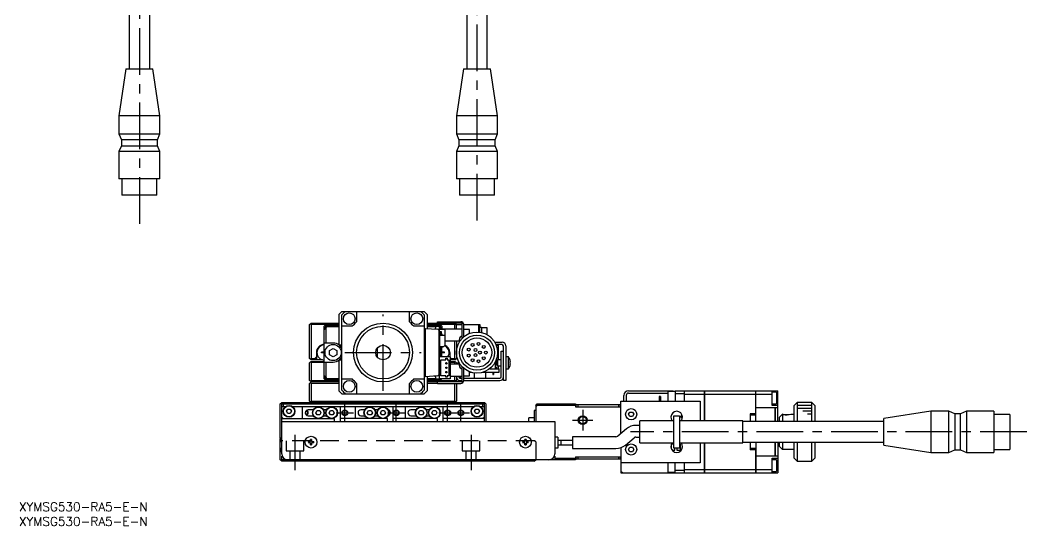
# Model space of a CAD drawing. Extents: x -2 to 724, y -8 to 437.
# Drawn here: x 0.4 to 343.2, y -8 to 164.2 of the extents above; entities that cross this region are included whole.
import ezdxf

# ---------------------------------------------------------------- set-up
doc = ezdxf.new("R2010")
doc.units = 0
doc.header["$LTSCALE"] = 0.5
doc.linetypes.add('CENTER', pattern=[50.8, 31.75, -6.35, 6.35, -6.35])
doc.linetypes.add('DASHED', pattern=[19.05, 12.7, -6.35])
for name, color, linetype in [('MSM_CENTER', 1, 'CENTER'), ('MSM_CONTINUOUS', 7, 'CONTINUOUS'), ('MSM_DASHED', 4, 'DASHED'), ('MSM_NARROW', 5, 'CONTINUOUS'), ('MSM_PART_NUMBER', 7, 'CONTINUOUS')]:
    doc.layers.add(name, color=color, linetype=linetype)
doc.styles.get("Standard").update_dxf_attribs({"font": 'txt.shx', "height": 1, "bigfont": 'bigfont.shx'})

# ---------------------------------------------------------------- blocks, each defined once
blk = doc.blocks.new('*U2')
at = {"layer": 'MSM_PART_NUMBER'}
blk.add_text('XYMSG530-RA5-E-N', height=3, dxfattribs=at).set_placement((0, -3))
blk = doc.blocks.new('*U3')
at = {"layer": 'MSM_PART_NUMBER'}
blk.add_text('XYMSG530-RA5-E-N', height=3, dxfattribs=at).set_placement((0, -8))

msp = doc.modelspace()

# ---------------------------------------------------------------- linework, layer by layer
at = {"layer": 'MSM_CENTER'}
for p, q in [((155.96, 238.88), (155.96, 93.88)), ((41, 186.88), (41, 93.88)), ((123.96, 38), (123.96, 64)), ((110.96, 51), (136.96, 51)), ((110.96, 27.5), (110.96, 33.5)), ((128.46, 27.5), (128.46, 33.5)), ((145.96, 27.5), (145.96, 33.5)), ((150.46, 27.5), (150.46, 33.5)), ((191.96, 31.5), (191.96, 24.5)), ((107.96, 30.5), (113.96, 30.5)), ((125.46, 30.5), (131.46, 30.5)), ((142.96, 30.5), (153.46, 30.5)), ((188.46, 28), (195.46, 28)), ((259.96, 30), (259.96, 30)), ((343.21, 24), (208.21, 24)), ((93.96, 22.94), (93.96, 10.91)), ((153.96, 22.94), (153.96, 10.91))]:
    msp.add_line(p, q, dxfattribs=at)
at = {"layer": 'MSM_CONTINUOUS'}
for p, q in [((152.46, 195.63), (152.46, 147.63)), ((159.46, 147.63), (159.46, 195.63)), ((37.5, 171.13), (37.5, 147.63)), ((44.5, 147.63), (44.5, 171.13)), ((36.43, 147.63), (34, 131.63)), ((36.43, 147.63), (45.57, 147.63)), ((48, 131.63), (45.57, 147.63)), ((151.39, 147.63), (148.96, 131.63)), ((151.39, 147.63), (160.53, 147.63)), ((162.96, 131.63), (160.53, 147.63)), ((48, 131.63), (34, 131.63)), ((34, 131.63), (34, 125.43)), ((48, 125.43), (48, 131.63)), ((162.96, 131.63), (148.96, 131.63)), ((148.96, 131.63), (148.96, 125.43)), ((162.96, 125.43), (162.96, 131.63)), ((34, 125.43), (48, 125.43)), ((34, 125.43), (34.85, 123.43)), ((47.15, 123.43), (34.85, 123.43)), ((34.85, 123.43), (34.85, 121.43)), ((47.15, 123.43), (48, 125.43)), ((47.15, 121.43), (47.15, 123.43)), ((148.96, 125.43), (162.96, 125.43)), ((148.96, 125.43), (149.81, 123.43)), ((162.11, 123.43), (149.81, 123.43)), ((149.81, 123.43), (149.81, 121.43)), ((162.11, 123.43), (162.96, 125.43)), ((162.11, 121.43), (162.11, 123.43)), ((34.85, 121.43), (34, 119.43)), ((34.85, 121.43), (47.15, 121.43)), ((48, 119.43), (47.15, 121.43)), ((149.81, 121.43), (148.96, 119.43)), ((149.81, 121.43), (162.11, 121.43)), ((162.96, 119.43), (162.11, 121.43)), ((48, 119.43), (34, 119.43)), ((34, 119.43), (34, 110.13)), ((48, 110.13), (48, 119.43)), ((162.96, 119.43), (148.96, 119.43)), ((148.96, 119.43), (148.96, 110.13)), ((162.96, 110.13), (162.96, 119.43)), ((48, 110.13), (34, 110.13)), ((35.05, 110.13), (35.05, 104.63)), ((46.95, 104.63), (46.95, 110.13)), ((162.96, 110.13), (148.96, 110.13)), ((150.01, 110.13), (150.01, 104.63)), ((161.91, 104.63), (161.91, 110.13)), ((46.95, 104.63), (35.05, 104.63)), ((161.91, 104.63), (150.01, 104.63)), ((109.96, 65), (108.96, 64)), ((108.96, 64), (108.96, 53.6)), ((109.96, 65), (137.96, 65)), ((109.96, 38.15), (109.96, 63.85)), ((114.96, 65), (114.96, 61.5)), ((132.96, 61.5), (132.96, 65)), ((138.96, 64), (137.96, 65)), ((137.96, 63.85), (137.96, 38.15)), ((138.96, 64), (138.96, 59.18)), ((98.96, 60.5), (99.46, 61)), ((98.96, 49), (98.96, 60.5)), ((99.21, 60.75), (99.46, 60.5)), ((99.46, 61), (108.96, 61)), ((99.46, 60.5), (99.46, 49)), ((108.96, 60.5), (99.46, 60.5)), ((104.46, 60.5), (103.96, 60)), ((103.96, 42), (103.96, 60)), ((103.96, 59.4), (104.46, 59.9)), ((103.96, 59.5), (104.06, 59.5)), ((104.46, 59.29), (103.96, 58.79)), ((104.46, 59.9), (104.46, 60.3)), ((104.46, 60.3), (108.96, 60.3)), ((104.76, 59.9), (104.46, 59.29)), ((104.46, 59.9), (108.96, 59.9)), ((104.46, 59.29), (104.46, 54.25)), ((104.96, 60.3), (104.96, 59.9)), ((113.46, 60), (109.96, 60)), ((137.96, 60), (134.46, 60)), ((137.96, 59.25), (138.26, 59.23)), ((138.26, 59.23), (138.26, 42.77)), ((138.26, 59.23), (142.68, 58.92)), ((138.96, 61), (142.46, 61)), ((148.46, 60.5), (138.96, 60.5)), ((138.96, 60.3), (143.46, 60.3)), ((138.96, 59.9), (141.96, 59.9)), ((141.96, 59), (141.53, 59)), ((141.96, 58.97), (141.96, 60)), ((141.96, 60), (143.16, 60)), ((142.46, 61), (142.46, 61.5)), ((142.46, 61.5), (150.46, 61.5)), ((150.76, 61), (142.46, 61)), ((142.96, 60), (142.96, 60.3)), ((142.96, 58.62), (142.96, 43.38)), ((143.16, 42), (143.16, 60)), ((143.16, 59.9), (143.46, 59.9)), ((143.46, 59.29), (143.16, 59.89)), ((145.16, 58.9), (143.16, 58.9)), ((143.96, 60), (143.46, 60.5)), ((143.46, 60.3), (143.46, 59.9)), ((143.46, 59.9), (143.96, 59.4)), ((143.46, 58.9), (143.46, 59.29)), ((143.84, 58.9), (143.46, 59.29)), ((143.86, 59.5), (143.96, 59.5)), ((143.96, 60), (143.96, 58.9)), ((150.96, 59), (143.96, 59)), ((145.16, 55.1), (145.16, 58.9)), ((148.46, 61), (148.96, 60.5)), ((148.46, 60.5), (148.71, 60.75)), ((148.46, 59), (148.46, 60.5)), ((148.96, 59), (148.96, 60.5)), ((148.96, 60.5), (150.96, 60.5)), ((150.96, 55.9), (150.96, 60.8)), ((151.46, 56.36), (151.46, 60.5)), ((151.46, 60.5), (156.96, 60.5)), ((153.46, 58.9), (151.46, 58.9)), ((153.46, 57.54), (153.46, 58.9)), ((156.46, 60.5), (156.46, 57.98)), ((157.46, 59.5), (156.46, 59.5)), ((156.96, 60.5), (156.96, 59.5)), ((156.96, 57.93), (156.96, 59.5)), ((157.46, 59.5), (157.46, 57.84)), ((159.46, 59.4), (157.46, 59.4)), ((159.46, 57.06), (159.46, 59.4)), ((143.16, 58.18), (143.71, 58.18)), ((143.16, 57.95), (143.39, 57.95)), ((143.16, 57.7), (143.39, 57.7)), ((143.16, 57.64), (143.39, 57.64)), ((143.16, 57.22), (143.24, 57.22)), ((143.16, 55.22), (143.26, 55.22)), ((143.16, 55.1), (143.26, 55.1)), ((143.26, 53.1), (143.26, 56.8)), ((143.36, 56.9), (144.94, 56.9)), ((143.39, 57.44), (143.39, 57.95)), ((143.49, 57.34), (143.82, 57.34)), ((143.82, 57.11), (143.49, 57.11)), ((143.71, 58.18), (143.71, 57.34)), ((143.71, 57.11), (143.71, 56.9)), ((143.92, 56.9), (143.92, 57.01)), ((144.15, 56.9), (144.15, 57.01)), ((145.04, 56.8), (145.04, 53.42)), ((145.04, 55.1), (145.16, 55.1)), ((145.04, 55), (149.96, 55)), ((148.46, 49), (148.46, 55)), ((148.96, 55), (148.96, 49)), ((149.96, 54.61), (149.96, 55.5)), ((151.63, 56.5), (151.46, 56.5)), ((103.91, 52), (103.96, 52)), ((103.91, 51.21), (103.91, 52)), ((103.96, 51.46), (103.91, 51.47)), ((106.96, 54.25), (103.96, 54.25)), ((105.71, 51.72), (106.96, 52.44)), ((105.71, 50.28), (105.71, 51.72)), ((106.96, 52.44), (108.21, 51.72)), ((108.21, 51.72), (108.21, 50.28)), ((108.96, 53.6), (109.96, 53.6)), ((109.05, 53.49), (109.96, 53.49)), ((121.96, 52.5), (121.96, 49.5)), ((143.16, 54.25), (143.26, 54.25)), ((143.16, 53.69), (143.26, 53.69)), ((143.16, 52.5), (143.16, 52.5)), ((143.39, 52.27), (143.16, 52.27)), ((143.39, 52.2), (143.16, 52.2)), ((143.39, 51.95), (143.16, 51.95)), ((144.62, 53), (143.36, 53)), ((143.39, 52.5), (143.96, 52.5)), ((143.39, 51.95), (143.39, 52.46)), ((143.39, 52), (143.96, 52)), ((143.82, 52.79), (143.49, 52.79)), ((143.49, 52.56), (143.82, 52.56)), ((143.58, 53), (143.58, 52.79)), ((143.58, 52.56), (143.58, 52.5)), ((143.58, 52), (143.58, 51.25)), ((143.71, 53), (143.71, 52.79)), ((143.71, 52.56), (143.71, 52.5)), ((143.71, 52), (143.71, 51.25)), ((143.92, 52.89), (143.92, 53)), ((143.96, 52), (143.96, 52.59)), ((143.96, 49.58), (143.96, 52)), ((143.96, 52), (144, 52)), ((144, 51.47), (143.96, 51.46)), ((144, 51.21), (144, 52)), ((144.15, 52.89), (144.15, 53)), ((145.01, 53.35), (144.69, 53.03)), ((162.02, 54.5), (164.56, 54.5)), ((164.46, 53.7), (162.42, 53.7)), ((162.5, 53.5), (163.21, 53.5)), ((163.21, 53.5), (163.21, 48.5)), ((164.16, 42.7), (164.16, 51.5)), ((164.16, 51.5), (164.96, 51.5)), ((164.96, 41.5), (164.96, 53.2)), ((165.76, 53.3), (165.76, 41.5)), ((99.46, 48.5), (98.96, 49)), ((99.46, 49), (99.21, 48.75)), ((99.26, 47.8), (99.46, 48)), ((99.46, 49), (100.76, 49)), ((103.34, 48.5), (99.46, 48.5)), ((99.46, 48), (103.96, 48)), ((101.26, 49.5), (100.76, 49)), ((100.76, 49), (101.26, 48.65)), ((101.26, 51), (101.26, 48.5)), ((103.06, 50.86), (103.06, 51.15)), ((103.85, 51.15), (103.06, 51.15)), ((103.85, 50.86), (103.06, 50.86)), ((103.59, 51.15), (103.59, 50.86)), ((103.91, 50), (103.91, 50.8)), ((103.96, 50.54), (103.91, 50.53)), ((103.91, 50), (103.96, 50)), ((106.96, 49.56), (105.71, 50.28)), ((108.21, 50.28), (106.96, 49.56)), ((108.96, 48.4), (108.96, 38)), ((109.96, 48.4), (108.96, 48.4)), ((109.96, 48.51), (109.05, 48.51)), ((143.16, 51.25), (143.96, 51.25)), ((143.16, 50.75), (143.96, 50.75)), ((143.16, 50), (143.96, 50)), ((146.86, 49.58), (143.16, 49.58)), ((143.58, 50.75), (143.58, 50)), ((143.66, 48.58), (145.31, 48.58)), ((143.66, 43.08), (143.66, 48.58)), ((143.71, 50.75), (143.71, 50)), ((144, 50.53), (143.96, 50.54)), ((143.96, 50), (144, 50)), ((144, 50), (144, 50.8)), ((144.86, 51.15), (144.06, 51.15)), ((144.86, 50.86), (144.06, 50.86)), ((144.33, 50.86), (144.33, 51.15)), ((144.86, 50.86), (144.86, 51.15)), ((145.31, 49.08), (145.81, 49.08)), ((145.31, 48.58), (145.31, 49.08)), ((145.81, 49.08), (145.81, 48.58)), ((145.81, 48.58), (146.36, 48.58)), ((146.36, 48.58), (146.36, 43.08)), ((146.66, 51), (146.66, 49.58)), ((146.86, 49.58), (146.86, 42.08)), ((147.16, 49), (146.86, 49.3)), ((146.86, 48.79), (147.16, 49)), ((146.86, 47.8), (147.22, 48)), ((147.16, 49), (148.46, 49)), ((148.46, 48.5), (147.22, 48.5)), ((147.22, 48), (148.46, 48)), ((148.71, 48.75), (148.46, 49)), ((148.46, 48.5), (148.96, 49)), ((148.46, 48), (148.66, 47.8)), ((162.96, 48.5), (162.76, 48.3)), ((162.76, 46.7), (162.76, 48.3)), ((162.96, 48.5), (162.96, 46.5)), ((164.16, 48.5), (162.96, 48.5)), ((166.65, 49.5), (165.76, 49.5)), ((166.65, 45.5), (166.65, 49.5)), ((167.21, 48.43), (167.21, 48.45)), ((98.96, 47.5), (99.26, 47.8)), ((98.96, 41.5), (98.96, 47.5)), ((99.46, 47.6), (99.26, 47.8)), ((99.46, 47.6), (99.46, 41.5)), ((103.96, 47.6), (99.46, 47.6)), ((103.96, 47.75), (106.96, 47.75)), ((104.46, 47.75), (104.46, 42.71)), ((148.46, 47.6), (146.86, 47.6)), ((149.96, 47), (146.86, 47)), ((148.66, 47.8), (148.46, 47.6)), ((148.46, 47), (148.46, 47.6)), ((148.66, 47.8), (148.96, 47.5)), ((148.96, 47.5), (149.76, 47.5)), ((148.96, 47), (148.96, 47.5)), ((149.76, 47.5), (149.76, 47)), ((149.96, 46.5), (149.96, 47.39)), ((150.96, 41.2), (150.96, 46.1)), ((151.46, 41.5), (151.46, 45.64)), ((151.46, 45.5), (151.63, 45.5)), ((160.29, 45.5), (163.46, 45.5)), ((162.21, 45.5), (162.21, 47.85)), ((162.21, 46.05), (162.66, 46.05)), ((162.66, 45.5), (162.66, 46.05)), ((162.76, 46.7), (162.96, 46.5)), ((162.96, 46.5), (164.16, 46.5)), ((163.21, 46.5), (163.21, 45.5)), ((163.46, 44.3), (163.46, 45.5)), ((165.76, 45.5), (166.65, 45.5)), ((167.21, 47.7), (167.34, 47.7)), ((167.21, 47.3), (167.21, 47.7)), ((167.34, 47.3), (167.21, 47.3)), ((167.21, 46.55), (167.21, 46.57)), ((99.46, 41), (98.96, 41.5)), ((99.46, 41.5), (99.21, 41.25)), ((99.46, 41.5), (108.96, 41.5)), ((103.96, 43.21), (104.46, 42.71)), ((104.46, 42.1), (103.96, 42.6)), ((103.96, 42.5), (104.06, 42.5)), ((103.96, 42), (104.46, 41.5)), ((104.46, 42.71), (104.76, 42.1)), ((104.46, 41.7), (104.46, 42.1)), ((108.96, 42.1), (104.46, 42.1)), ((108.96, 41.7), (104.46, 41.7)), ((104.96, 42.1), (104.96, 41.7)), ((109.96, 42), (113.46, 42)), ((134.46, 42), (137.96, 42)), ((138.26, 42.77), (137.96, 42.75)), ((142.68, 43.08), (138.26, 42.77)), ((138.96, 42.82), (138.96, 38)), ((141.96, 42.1), (138.96, 42.1)), ((143.46, 41.7), (138.96, 41.7)), ((138.96, 41.5), (148.46, 41.5)), ((141.53, 43), (141.96, 43)), ((141.96, 42), (141.96, 43.03)), ((141.96, 42), (143.16, 42)), ((142.96, 41.7), (142.96, 42)), ((146.86, 42.08), (143.16, 42.08)), ((143.46, 42.08), (143.46, 41.7)), ((143.46, 41.5), (143.96, 42)), ((145.31, 43.08), (143.66, 43.08)), ((143.96, 42), (143.96, 42.08)), ((145.31, 42.58), (145.31, 43.08)), ((145.81, 42.58), (145.31, 42.58)), ((145.81, 43.08), (145.81, 42.58)), ((146.36, 43.08), (145.81, 43.08)), ((146.86, 43), (150.96, 43)), ((148.46, 41.5), (148.46, 43)), ((148.71, 41.25), (148.46, 41.5)), ((148.96, 41.5), (148.46, 41)), ((148.96, 43), (148.96, 41.5)), ((149.76, 42.7), (149.76, 43)), ((149.81, 42.5), (150.26, 42.5)), ((150.16, 42.3), (150.96, 42.3)), ((150.16, 41.5), (150.96, 41.5)), ((150.26, 43), (150.26, 42.5)), ((151.46, 43.1), (153.46, 43.1)), ((151.46, 42.3), (163.76, 42.3)), ((151.46, 41.5), (163.76, 41.5)), ((153.46, 43.1), (153.46, 44.46)), ((153.46, 44.3), (153.93, 44.3)), ((154.96, 44.07), (154.96, 42.3)), ((157.98, 44.3), (163.46, 44.3)), ((158.96, 42.3), (158.96, 44.3)), ((161.33, 44.3), (161.33, 43.5)), ((161.33, 43.5), (161.58, 43.5)), ((161.58, 44.3), (161.58, 43.5)), ((165.76, 41.5), (164.96, 41.5)), ((98.96, 40.5), (99.46, 41)), ((98.96, 34.5), (98.96, 40.5)), ((99.21, 40.75), (99.46, 40.5)), ((108.96, 41), (99.46, 41)), ((99.46, 40.5), (99.46, 34.5)), ((108.96, 40.5), (99.46, 40.5)), ((108.96, 38), (109.96, 37)), ((114.96, 40.5), (114.96, 37)), ((132.96, 37), (132.96, 40.5)), ((137.96, 37), (138.96, 38)), ((142.46, 41), (138.96, 41)), ((142.46, 40.5), (138.96, 40.5)), ((142.46, 40.5), (142.46, 41)), ((150.76, 41), (142.46, 41)), ((142.46, 40.5), (150.46, 40.5)), ((148.46, 34.5), (148.46, 40.5)), ((148.96, 40.5), (148.96, 34.5)), ((207.56, 38), (222.76, 38)), ((220.96, 37.75), (220.96, 34.5)), ((223.46, 37.75), (220.96, 37.75)), ((222.26, 37.75), (222.26, 38)), ((222.76, 38), (222.76, 37.75)), ((223.46, 38), (223.46, 34.5)), ((223.46, 38), (233.45, 38)), ((226.46, 38), (226.46, 34.5)), ((233.45, 27.75), (233.45, 38)), ((233.46, 37.99), (233.45, 37.99)), ((233.46, 38), (250.95, 38)), ((233.46, 38), (233.46, 27.75)), ((250.95, 29.65), (250.95, 38)), ((250.96, 37.99), (250.95, 37.99)), ((250.96, 27.5), (250.96, 38)), ((250.96, 38), (258.46, 38)), ((256.46, 33), (256.46, 38)), ((258.46, 27.5), (258.46, 38)), ((98.96, 34.5), (99.46, 34)), ((99.21, 34.25), (99.46, 34.5)), ((99.46, 34.5), (148.46, 34.5)), ((108.96, 34), (109.26, 34.3)), ((138.66, 34.3), (109.26, 34.3)), ((109.96, 37), (137.96, 37)), ((138.66, 34.3), (138.96, 34)), ((148.46, 34.5), (148.71, 34.25)), ((148.96, 34.5), (148.46, 34)), ((204.96, 23.44), (204.96, 34.5)), ((204.96, 34.5), (231.96, 34.5)), ((205.96, 34.5), (205.96, 36.4)), ((206.76, 36.4), (206.76, 34.5)), ((207.56, 37.2), (220.96, 37.2)), ((217.96, 36), (217.96, 34.5)), ((218.46, 36), (217.96, 36)), ((218.46, 36), (218.46, 34.5)), ((226.46, 37), (223.46, 37)), ((226.46, 36.85), (233.45, 36.85)), ((231.96, 34.5), (231.96, 27.75)), ((233.46, 36.84), (233.45, 36.84)), ((233.46, 36.85), (250.95, 36.85)), ((250.96, 36.84), (250.95, 36.84)), ((250.96, 36.85), (256.46, 36.85)), ((257.96, 37.5), (256.46, 37.5)), ((257.96, 37.5), (257.96, 33.5)), ((258.46, 34.5), (257.96, 34.5)), ((88.96, 33.5), (89.46, 34)), ((88.96, 22), (88.96, 33.5)), ((89.21, 33.75), (89.46, 33.5)), ((89.46, 34), (158.46, 34)), ((89.46, 16.5), (89.46, 33.5)), ((89.46, 33.5), (158.46, 33.5)), ((90.63, 32.5), (89.46, 32.5)), ((89.96, 33.5), (89.96, 32.5)), ((91.09, 31), (91.52, 31.75)), ((91.52, 30.25), (91.09, 31)), ((91.52, 31.75), (92.39, 31.75)), ((92.39, 31.75), (92.82, 31)), ((92.82, 31), (92.39, 30.25)), ((154.63, 32.5), (93.28, 32.5)), ((96.46, 32.5), (96.46, 28.5)), ((100.22, 31.5), (98.46, 31.5)), ((101.09, 30.5), (101.52, 31.25)), ((101.52, 31.25), (102.39, 31.25)), ((102.39, 31.25), (102.82, 30.5)), ((104.72, 31.5), (103.69, 31.5)), ((105.59, 30.5), (106.02, 31.25)), ((106.02, 31.25), (106.89, 31.25)), ((106.89, 31.25), (107.32, 30.5)), ((109.46, 27.5), (109.46, 32.5)), ((114.46, 32.5), (114.46, 28.5)), ((117.72, 31.5), (116.46, 31.5)), ((118.59, 30.5), (119.02, 31.25)), ((119.02, 31.25), (119.89, 31.25)), ((119.89, 31.25), (120.32, 30.5)), ((122.22, 31.5), (121.19, 31.5)), ((123.09, 30.5), (123.52, 31.25)), ((123.52, 31.25), (124.39, 31.25)), ((124.39, 31.25), (124.82, 30.5)), ((127.46, 27.5), (127.46, 32.5)), ((131.46, 32.5), (131.46, 28.5)), ((135.22, 31.5), (133.46, 31.5)), ((136.09, 30.5), (136.52, 31.25)), ((136.52, 31.25), (137.39, 31.25)), ((137.39, 31.25), (137.82, 30.5)), ((139.72, 31.5), (138.69, 31.5)), ((140.59, 30.5), (141.02, 31.25)), ((141.02, 31.25), (141.89, 31.25)), ((141.89, 31.25), (142.32, 30.5)), ((144.46, 27.5), (144.46, 32.5)), ((155.09, 31), (155.52, 31.75)), ((155.52, 30.25), (155.09, 31)), ((155.52, 31.75), (156.39, 31.75)), ((156.39, 31.75), (156.82, 31)), ((156.82, 31), (156.39, 30.25)), ((158.46, 32.5), (157.28, 32.5)), ((157.96, 32.5), (157.96, 33.5)), ((158.96, 33.5), (158.46, 34)), ((158.46, 33.5), (158.71, 33.75)), ((158.46, 27.5), (158.46, 33.5)), ((158.96, 33.5), (158.96, 27.5)), ((175.46, 31.25), (175.46, 27.5)), ((175.96, 31.25), (175.46, 31.25)), ((175.96, 33), (176.46, 33.5)), ((175.96, 33), (175.96, 27.5)), ((176.57, 33), (175.96, 32.69)), ((176.46, 33.5), (189.46, 33.5)), ((177.07, 33.5), (176.57, 33)), ((189.46, 33), (176.57, 33)), ((189.46, 33.5), (189.46, 32.5)), ((189.46, 32.5), (204.96, 32.5)), ((189.76, 32.5), (189.76, 33.3)), ((189.76, 33.3), (204.96, 33.3)), ((190.26, 33.3), (190.26, 32.5)), ((204.26, 32.5), (204.26, 33.3)), ((204.76, 33.3), (204.76, 32.5)), ((250.96, 32.25), (257.45, 32.25)), ((256.46, 33.5), (257.96, 33.5)), ((258.46, 33), (256.46, 33)), ((257.45, 27.5), (257.45, 32.25)), ((257.46, 32.24), (257.45, 32.24)), ((257.46, 32.25), (257.46, 27.5)), ((257.46, 32.25), (258.26, 32.25)), ((258.26, 32.23), (258.26, 32.25)), ((258.46, 32.23), (258.26, 32.23)), ((264.96, 34), (263.96, 33)), ((263.96, 27.5), (263.96, 33)), ((264.96, 34), (264.96, 27.5)), ((269.96, 34), (264.96, 34)), ((269.96, 27.5), (269.96, 34)), ((270.96, 33), (269.96, 34)), ((270.96, 33), (270.96, 27.5)), ((310.46, 31), (294.46, 28.57)), ((310.46, 31), (310.46, 17)), ((316.66, 31), (310.46, 31)), ((316.66, 17), (316.66, 31)), ((318.66, 30.15), (316.66, 31)), ((322.66, 31), (320.66, 30.15)), ((322.66, 31), (322.66, 17)), ((331.96, 31), (322.66, 31)), ((331.96, 31), (331.96, 17)), ((89.96, 28.5), (89.46, 29)), ((89.46, 28.5), (107.46, 28.5)), ((89.46, 27.5), (182.46, 27.5)), ((92.39, 30.25), (91.52, 30.25)), ((98.46, 29.5), (100.22, 29.5)), ((101.52, 29.75), (101.09, 30.5)), ((102.39, 29.75), (101.52, 29.75)), ((102.82, 30.5), (102.39, 29.75)), ((103.69, 29.5), (104.72, 29.5)), ((106.02, 29.75), (105.59, 30.5)), ((106.89, 29.75), (106.02, 29.75)), ((107.32, 30.5), (106.89, 29.75)), ((107.46, 27.5), (107.46, 28.5)), ((125.46, 28.5), (109.46, 28.5)), ((116.46, 29.5), (117.72, 29.5)), ((119.02, 29.75), (118.59, 30.5)), ((119.89, 29.75), (119.02, 29.75)), ((120.32, 30.5), (119.89, 29.75)), ((121.19, 29.5), (122.22, 29.5)), ((123.52, 29.75), (123.09, 30.5)), ((124.39, 29.75), (123.52, 29.75)), ((124.82, 30.5), (124.39, 29.75)), ((125.46, 27.5), (125.46, 28.5)), ((142.46, 28.5), (127.46, 28.5)), ((133.46, 29.5), (135.22, 29.5)), ((136.52, 29.75), (136.09, 30.5)), ((137.39, 29.75), (136.52, 29.75)), ((137.82, 30.5), (137.39, 29.75)), ((138.69, 29.5), (139.72, 29.5)), ((141.02, 29.75), (140.59, 30.5)), ((141.89, 29.75), (141.02, 29.75)), ((142.32, 30.5), (141.89, 29.75)), ((142.46, 27.5), (142.46, 28.5)), ((158.46, 28.5), (144.46, 28.5)), ((156.39, 30.25), (155.52, 30.25)), ((158.46, 29), (157.96, 28.5)), ((173.66, 27.5), (173.66, 28.75)), ((175.46, 28.75), (173.66, 28.75)), ((182.46, 27.5), (182.46, 16.5)), ((207.59, 30), (208.02, 30.75)), ((208.02, 29.25), (207.59, 30)), ((208.02, 30.75), (208.89, 30.75)), ((208.89, 29.25), (208.02, 29.25)), ((208.89, 30.75), (209.32, 30)), ((209.32, 30), (208.89, 29.25)), ((211.46, 20.25), (211.46, 27.75)), ((222.96, 27.75), (211.46, 27.75)), ((222.96, 29.5), (224.96, 29.5)), ((222.96, 18.5), (222.96, 29.5)), ((224.96, 29.5), (224.96, 18.5)), ((246.46, 27.75), (224.96, 27.75)), ((225.46, 28.93), (225.46, 29.43)), ((225.91, 29.43), (225.46, 29.43)), ((225.46, 28.93), (225.96, 28.93)), ((225.46, 27.75), (225.46, 27.93)), ((225.64, 27.93), (225.46, 27.93)), ((246.46, 20.25), (246.46, 27.75)), ((294.46, 27.5), (246.46, 27.5)), ((248.96, 30.15), (248.96, 27.5)), ((250.95, 30.15), (248.96, 30.15)), ((250.96, 29.65), (248.96, 29.65)), ((259.96, 30), (258.96, 29)), ((258.96, 27.5), (258.96, 29)), ((259.96, 30), (259.96, 27.5)), ((262.96, 30), (263.96, 30)), ((294.46, 19.43), (294.46, 28.57)), ((318.66, 30.15), (318.66, 17.85)), ((320.66, 30.15), (318.66, 30.15)), ((320.66, 17.85), (320.66, 30.15)), ((337.46, 29.95), (331.96, 29.95)), ((337.46, 29.95), (337.46, 18.05)), ((206.86, 25.04), (203.93, 22.58)), ((211.46, 26.21), (210.07, 26.21)), ((89.46, 21.5), (88.96, 22)), ((88.96, 21.7), (89.06, 21.8)), ((88.96, 14.5), (88.96, 21.7)), ((89.46, 21.2), (88.96, 21.2)), ((88.96, 21), (89.46, 20.5)), ((88.96, 21), (89.46, 21)), ((89.06, 21.7), (89.06, 21.9)), ((89.46, 22), (89.21, 21.75)), ((89.36, 21.4), (89.46, 21.4)), ((98.53, 20.7), (99.26, 20.7)), ((99.26, 20.7), (99.26, 21.43)), ((99.66, 21.43), (99.66, 20.7)), ((99.66, 20.7), (100.39, 20.7)), ((171.53, 20.7), (172.26, 20.7)), ((172.26, 20.7), (172.26, 21.43)), ((172.66, 21.43), (172.66, 20.7)), ((172.66, 20.7), (173.39, 20.7)), ((183.46, 22.2), (182.46, 22.2)), ((183.46, 22.2), (183.46, 18.5)), ((188.46, 21.1), (183.46, 21.1)), ((184.46, 21.1), (184.46, 19.6)), ((188.46, 22.35), (188.46, 18.35)), ((203.29, 22.35), (188.46, 22.35)), ((206.5, 19.52), (209.43, 21.97)), ((210.07, 22.21), (211.46, 22.21)), ((89.16, 17.3), (89.16, 18.5)), ((89.16, 18.5), (89.46, 18.5)), ((89.16, 17.3), (89.46, 17.3)), ((99.26, 20.3), (98.53, 20.3)), ((99.26, 19.57), (99.26, 20.3)), ((99.66, 20.3), (99.66, 19.57)), ((100.39, 20.3), (99.66, 20.3)), ((172.26, 20.3), (171.53, 20.3)), ((172.26, 19.57), (172.26, 20.3)), ((172.66, 20.3), (172.66, 19.57)), ((173.39, 20.3), (172.66, 20.3)), ((183.46, 18.5), (182.46, 18.5)), ((183.46, 19.6), (188.46, 19.6)), ((188.46, 18.35), (203.29, 18.35)), ((204.96, 18.64), (204.96, 10)), ((207.59, 18), (208.02, 18.75)), ((208.02, 17.25), (207.59, 18)), ((208.02, 18.75), (208.89, 18.75)), ((208.89, 17.25), (208.02, 17.25)), ((208.89, 18.75), (209.32, 18)), ((209.32, 18), (208.89, 17.25)), ((211.46, 20.25), (222.96, 20.25)), ((222.96, 19.78), (222.12, 19.78)), ((222.12, 19.78), (222.12, 18.2)), ((222.37, 17.78), (223.37, 17.78)), ((224.96, 18.5), (222.96, 18.5)), ((223.37, 17.78), (223.37, 18.5)), ((224.03, 18.5), (224.03, 17.78)), ((224.03, 17.78), (225.28, 17.78)), ((224.96, 20.25), (246.46, 20.25)), ((225.28, 19.78), (224.96, 19.78)), ((225.28, 17.78), (225.28, 19.78)), ((231.96, 20.25), (231.96, 13.5)), ((233.45, 10), (233.45, 20.25)), ((233.46, 20.25), (233.46, 10)), ((246.46, 20.5), (294.46, 20.5)), ((248.96, 20.5), (248.96, 17.85)), ((250.96, 18.35), (248.96, 18.35)), ((250.95, 17.85), (248.96, 17.85)), ((250.95, 10), (250.95, 18.35)), ((250.96, 20.5), (250.96, 10)), ((257.45, 15.75), (257.45, 20.5)), ((257.46, 20.5), (257.46, 15.75)), ((258.46, 20.5), (258.46, 10)), ((258.96, 19), (258.96, 20.5)), ((258.96, 19), (259.96, 18)), ((259.96, 20.5), (259.96, 18)), ((263.96, 18), (259.96, 18)), ((263.96, 15), (263.96, 20.5)), ((264.96, 20.5), (264.96, 14)), ((269.96, 14), (269.96, 20.5)), ((270.96, 20.5), (270.96, 15)), ((294.46, 19.43), (310.46, 17)), ((316.66, 17), (318.66, 17.85)), ((318.66, 17.85), (320.66, 17.85)), ((320.66, 17.85), (322.66, 17)), ((331.96, 18.05), (337.46, 18.05)), ((89.46, 14), (88.96, 14.5)), ((89.46, 14.5), (89.21, 14.25)), ((89.46, 14.5), (89.46, 15.7)), ((189.46, 14.5), (89.46, 14.5)), ((175.46, 14), (89.46, 14)), ((175.71, 14.25), (175.46, 14.5)), ((175.46, 14), (175.96, 14.5)), ((182.46, 15.7), (182.46, 14.5)), ((182.46, 15), (189.46, 15)), ((189.46, 15.5), (204.96, 15.5)), ((189.46, 15.5), (189.46, 14.5)), ((189.76, 14.7), (189.76, 15.5)), ((204.76, 14.7), (189.76, 14.7)), ((190.26, 15.5), (190.26, 14.7)), ((204.26, 14.7), (204.26, 15.5)), ((204.76, 15.5), (204.76, 14.7)), ((257.45, 15.75), (250.96, 15.75)), ((256.46, 15), (258.46, 15)), ((256.46, 10), (256.46, 15)), ((257.96, 14.5), (256.46, 14.5)), ((257.46, 15.76), (257.45, 15.76)), ((258.26, 15.75), (257.46, 15.75)), ((257.96, 14.5), (257.96, 10.5)), ((258.26, 15.77), (258.46, 15.77)), ((258.26, 15.75), (258.26, 15.77)), ((263.96, 15), (264.96, 14)), ((264.96, 14), (269.96, 14)), ((269.96, 14), (270.96, 15)), ((310.46, 17), (316.66, 17)), ((322.66, 17), (331.96, 17)), ((231.96, 13.5), (204.96, 13.5)), ((205.46, 10), (204.96, 10.5)), ((220.96, 13.5), (220.96, 10.25)), ((223.46, 10), (223.46, 13.5)), ((223.46, 11), (226.46, 11)), ((226.46, 13.5), (226.46, 10)), ((226.46, 11.15), (233.45, 11.15)), ((233.46, 11.16), (233.45, 11.16)), ((233.46, 11.15), (250.95, 11.15)), ((250.96, 11.16), (250.95, 11.16)), ((250.96, 11.15), (256.46, 11.15)), ((256.46, 10.5), (257.96, 10.5)), ((258.46, 13.5), (257.96, 13.5)), ((204.96, 10), (233.45, 10)), ((220.96, 10.25), (223.46, 10.25)), ((233.46, 10.01), (233.45, 10.01)), ((233.46, 10), (250.95, 10)), ((250.96, 10.01), (250.95, 10.01)), ((250.96, 10), (258.46, 10))]:
    msp.add_line(p, q, dxfattribs=at)
for centre, radius in [((112.46, 62.5), 2), ((135.46, 62.5), 2), ((123.96, 51), 10), ((123.96, 51), 9), ((155.96, 51), 7), ((155.96, 51), 5.95), ((155.96, 51), 5), ((106.96, 51), 2.75), ((123.96, 51), 2.5), ((153.14, 52.03), 0.5), ((154.46, 53.6), 0.5), ((155.46, 51.87), 0.5), ((156.48, 53.95), 0.5), ((156.96, 51), 0.5), ((158.25, 52.93), 0.5), ((158.96, 51), 0.5), ((153.14, 49.97), 0.5), ((154.46, 48.4), 0.5), ((155.46, 50.13), 0.5), ((156.48, 48.05), 0.5), ((158.25, 49.07), 0.5), ((145.56, 47.33), 0.25), ((145.56, 45.83), 0.25), ((145.56, 44.33), 0.25), ((112.46, 39.5), 2), ((135.46, 39.5), 2), ((91.96, 31), 2), ((91.96, 31), 1.9), ((101.96, 30.5), 2), ((101.96, 30.5), 1.9), ((106.46, 30.5), 2), ((106.46, 30.5), 1.9), ((110.96, 30.5), 0.783), ((119.46, 30.5), 2), ((119.46, 30.5), 1.9), ((123.96, 30.5), 2), ((123.96, 30.5), 1.9), ((128.46, 30.5), 0.783), ((136.96, 30.5), 2), ((136.96, 30.5), 1.9), ((141.46, 30.5), 2), ((141.46, 30.5), 1.9), ((145.96, 30.5), 0.783), ((150.46, 30.5), 0.783), ((155.96, 31), 2), ((155.96, 31), 1.9), ((208.46, 30), 1.9), ((191.96, 28), 1.23), ((99.46, 20.5), 2), ((172.46, 20.5), 2), ((208.46, 18), 1.9)]:
    msp.add_circle(centre, radius, dxfattribs=at)
for centre, radius, start, end in [((123.96, 51), 19, 132.5369, 137.4631), ((123.96, 51), 19, 42.5369, 47.4631), ((100.79, 74.16), 19, 311.7998, 318.2002), ((147.12, 74.16), 19, 221.7998, 228.2002), ((142.66, 58.62), 0.3, 0, 86), ((150.46, 60.5), 1, 0, 90), ((150.76, 60.8), 0.2, 0, 90), ((143.49, 57.44), 0.33, 180, 270), ((143.36, 56.8), 0.1, 90, 180), ((143.49, 57.44), 0.1, 180, 270), ((143.82, 57.01), 0.33, 0, 90), ((143.82, 57.01), 0.1, 0, 90), ((144.94, 56.8), 0.1, 0, 90), ((150.96, 55.5), 1, 90, 180), ((159.96, 55.5), 1, 35.7317, 61.0012), ((104.06, 51), 2.8, 92.0467, 180), ((104.06, 51), 2.6, 92.2042, 267.7958), ((106.96, 51), 3.25, 49.9955, 90), ((106.96, 51), 3.25, 22.6057, 49.9942), ((143.49, 52.46), 0.33, 90, 180), ((143.36, 53.1), 0.1, 180, 270), ((143.49, 52.46), 0.1, 90, 180), ((143.82, 52.89), 0.33, 270, 0), ((143.82, 52.89), 0.1, 270, 0), ((144.62, 53.1), 0.1, 270, 315), ((143.86, 51), 2.6, 326.7648, 64.089), ((144.94, 53.42), 0.1, 315, 0), ((143.86, 51), 2.8, 0, 65.0752), ((164.46, 53.2), 0.5, 0, 90), ((164.56, 53.3), 1.2, 0, 90), ((103.85, 51.21), 0.06, 270, 0), ((103.85, 50.8), 0.06, 0, 90), ((106.96, 51), 3.25, 270, 310.0046), ((106.96, 51), 3.25, 310.0056, 336.8978), ((144.06, 51.21), 0.06, 180, 270), ((144.06, 50.8), 0.06, 90, 180), ((146.56, 47.75), 1, 48.5904, 72.5424), ((164.16, 47.5), 3.2, 17.27, 38.6822), ((164.16, 47.5), 3.19, 3.5904, 16.9053), ((150.96, 46.5), 1, 180, 270), ((159.96, 46.5), 1, 298.9988, 324.2683), ((164.16, 47.5), 3.2, 321.3178, 342.73), ((164.16, 47.5), 3.19, 343.0947, 356.4097), ((100.79, 27.84), 19, 41.7998, 48.2002), ((147.12, 27.84), 19, 131.7998, 138.2002), ((142.66, 43.38), 0.3, 274, 0), ((150.16, 42.7), 1.2, 180, 270), ((150.16, 42.7), 0.4, 180, 270), ((150.46, 41.5), 1, 270, 0), ((150.76, 41.2), 0.2, 270, 0), ((163.76, 42.7), 1.2, 270, 0), ((163.76, 42.7), 0.4, 270, 0), ((123.96, 51), 19, 222.5369, 227.4631), ((123.96, 51), 19, 312.5369, 317.4631), ((207.56, 36.4), 1.6, 90, 180), ((207.56, 36.4), 0.8, 90, 180), ((98.46, 30.5), 1, 90, 270), ((97.46, 30.5), 0.783, 293.0634, 66.9366), ((116.46, 30.5), 1, 90, 270), ((125.46, 30.5), 1, 284.4775, 75.5225), ((133.46, 30.5), 1, 90, 270), ((223.96, 29), 2, 321.3178, 218.6822), ((222.66, 30.67), 0.2, 255.0744, 0.8063), ((261.46, 35.87), 6, 257.9758, 282.0242), ((210.07, 21.21), 5, 90, 130), ((89.36, 21.7), 0.3, 180, 270), ((99.46, 20.5), 0.95, 167.8468, 192.1532), ((99.46, 20.5), 0.435, 152.6335, 207.3665), ((99.46, 20.5), 0.95, 77.8468, 102.1532), ((99.46, 20.5), 0.435, 62.6335, 117.3665), ((99.46, 20.5), 0.435, 332.6335, 27.3665), ((99.46, 20.5), 0.95, 347.8468, 12.1532), ((172.46, 20.5), 0.95, 167.8468, 192.1532), ((172.46, 20.5), 0.435, 152.6335, 207.3665), ((172.46, 20.5), 0.95, 77.8468, 102.1532), ((172.46, 20.5), 0.435, 62.6335, 117.3665), ((172.46, 20.5), 0.435, 332.6335, 27.3665), ((172.46, 20.5), 0.95, 347.8468, 12.1532), ((203.29, 23.35), 1, 270, 310), ((210.07, 21.21), 1, 90, 130), ((99.46, 20.5), 0.435, 242.6335, 297.3665), ((99.46, 20.5), 0.95, 257.8468, 282.1532), ((172.46, 20.5), 0.435, 242.6335, 297.3665), ((172.46, 20.5), 0.95, 257.8468, 282.1532), ((203.29, 23.35), 5, 270, 310), ((223.96, 19), 2, 141.3178, 38.6822), ((91.46, 16.5), 2, 180, 270), ((180.46, 16.5), 2, 270, 0)]:
    msp.add_arc(centre, radius, start, end, dxfattribs=at)
at = {"layer": 'MSM_DASHED'}
for p, q in [((175.56, 21), (89.46, 21)), ((90.96, 21), (90.96, 17.5)), ((96.96, 17.5), (96.96, 21)), ((150.96, 21), (150.96, 17.5)), ((156.96, 17.5), (156.96, 21)), ((175.96, 20.6), (175.56, 21)), ((175.96, 20.6), (175.96, 14.5)), ((90.96, 17.5), (96.96, 17.5)), ((92.21, 17.5), (92.21, 14)), ((95.71, 14), (95.71, 17.5)), ((150.96, 17.5), (156.96, 17.5)), ((152.21, 17.5), (152.21, 14)), ((155.71, 14), (155.71, 17.5))]:
    msp.add_line(p, q, dxfattribs=at)
at = {"layer": 'MSM_NARROW'}
for p, q in [((269.96, 33), (264.96, 33)), ((269.96, 32), (264.96, 32)), ((269.96, 31), (266.96, 31)), ((260.2, 29.94), (259.96, 30)), ((269.96, 30), (268.46, 30))]:
    msp.add_line(p, q, dxfattribs=at)
for centre, radius in [((110.96, 30.5), 1), ((128.46, 30.5), 1), ((145.96, 30.5), 1), ((150.46, 30.5), 1), ((191.96, 28), 1.5)]:
    msp.add_circle(centre, radius, dxfattribs=at)
for centre, radius, start, end in [((97.46, 30.5), 1, 300, 60), ((261.46, 35.79), 5.98, 257.7881, 284.5016)]:
    msp.add_arc(centre, radius, start, end, dxfattribs=at)

# ---------------------------------------------------------------- block references
at = {"layer": 'MSM_CONTINUOUS'}
for name in ['*U2', '*U3']:
    msp.add_blockref(name, (0, 0), dxfattribs=at)

doc.saveas('drawing.dxf')
